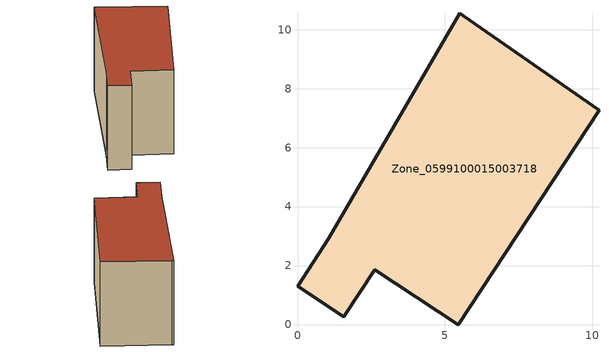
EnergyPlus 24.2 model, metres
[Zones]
Zone_0599100015003718
 floor ground (C_G): 5.46,0 2.62,1.86 1.57,0.27 0,1.3 1.06,2.92 5.5,10.55 5.61,10.48 10.22,7.27 z0.75
 wall outside (C_F): 0,1.3 1.57,0.27 2.62,1.86 5.46,0 10.22,7.27 5.61,10.48 5.5,10.55 1.06,2.92 0,1.3 z0.75:8.78
 roof outside (C_R): 2.62,1.86 5.46,0 10.22,7.27 5.61,10.48 5.5,10.55 1.06,2.92 0,1.3 1.57,0.27 z8.78
[BUILDING]
Pand.0599100015003718: North Axis=0; Terrain=City; Loads Convergence Tolerance Value=0.04; Temperature Convergence Tolerance Value=0.4; Solar Distribution=FullExterior; Maximum Number of Warmup Days=25; Minimum Number of Warmup Days=1
[Site:Location]
Rotterdam.The.Hague.AP_ZH_NLD Design_Conditions: Latitude=51.96; Longitude=4.45; Time Zone=1; Elevation=-4.5
[SITE:GROUNDTEMPERATURE:BUILDINGSURFACE]
18, 18, 18, 18, 18, 18, 18, 18, 18, 18, 18, 18
[MATERIAL] Thermal Absorptance=0.9; Solar Absorptance=0.7; Visible Absorptance=0.7
Name | Roughness | Thickness | Conductivity | Density | Specific Heat
G.TI.1965-1974 | MediumSmooth | 0.15 | 0.882353 | 540 | 1210
F.TI.1965-1974 | Rough | 0.3 | 0.697674 | 1920 | 840
R.TI.1965-1974 | MediumRough | 0.2 | 0.232558 | 1500 | 1000
[CONSTRUCTION]
C_G: G.TI.1965-1974
C_F: F.TI.1965-1974
C_R: R.TI.1965-1974
[ZONE]
Zone_0599100015003718: Type=1; Multiplier=1; Ceiling Height=Autocalculate; Volume=Autocalculate; Floor Area=autocalculate; Part of Total Floor Area=Yes
[ZONEINFILTRATION:DESIGNFLOWRATE]
Infil_Zone_0599100015003718: Zone or ZoneList or Space or SpaceList=Zone_0599100015003718; Schedule=AlwaysOn; Design Flow Rate Calculation Method=Flow/Area; Flow Rate per Floor Area=0.003; Constant Term Coefficient=1; Temperature Term Coefficient=0; Velocity Term Coefficient=0; Velocity Squared Term Coefficient=0
[HVACTEMPLATE:ZONE:IDEALLOADSAIRSYSTEM]
Zone_0599100015003718: Maximum Heating Supply Air Temperature=50; Minimum Cooling Supply Air Temperature=13; Maximum Heating Supply Air Humidity Ratio=0.0156; Minimum Cooling Supply Air Humidity Ratio=0.0077; Heating Limit=NoLimit; Cooling Limit=NoLimit; Dehumidification Control Type=ConstantSensibleHeatRatio; Cooling Sensible Heat Ratio=0.7; Dehumidification Setpoint=60; Humidification Control Type=None; Humidification Setpoint=30; Outdoor Air Method=None; Outdoor Air Flow Rate per Person=0.00944; Outdoor Air Flow Rate per Zone Floor Area=0; Outdoor Air Flow Rate per Zone=0; Demand Controlled Ventilation Type=None; Outdoor Air Economizer Type=NoEconomizer; Heat Recovery Type=None; Sensible Heat Recovery Effectiveness=0.7; Latent Heat Recovery Effectiveness=0.65
[ZONECONTROL:THERMOSTAT]
ThermostatControl_Zone_0599100015003718: Zone or ZoneList=Zone_0599100015003718; Control Type Schedule=DualSetpointControlType; Control 1=Thermostat_Zone_0599100015003718; Temperature Difference Between Cutout And Setpoint=0
[THERMOSTATSETPOINT:DUALSETPOINT]
Thermostat_Zone_0599100015003718: Heating Setpoint Temperature Schedule=HeatingSetpoint_Zone_0599100015003718; Cooling Setpoint Temperature Schedule=CoolingSetpoint_Zone_0599100015003718
[SCHEDULE:COMPACT]
HeatingSetpoint_Zone_0599100015003718: Through: 12/31, For: AllDays, Until: 24:00, 21
CoolingSetpoint_Zone_0599100015003718: Through: 12/31, For: AllDays, Until: 24:00, 24
DualSetpointControlType: Through: 12/31, For: AllDays, Until: 24:00, 4
AlwaysOn: Through: 12/31, For: AllDays, Until: 24:00, 1
